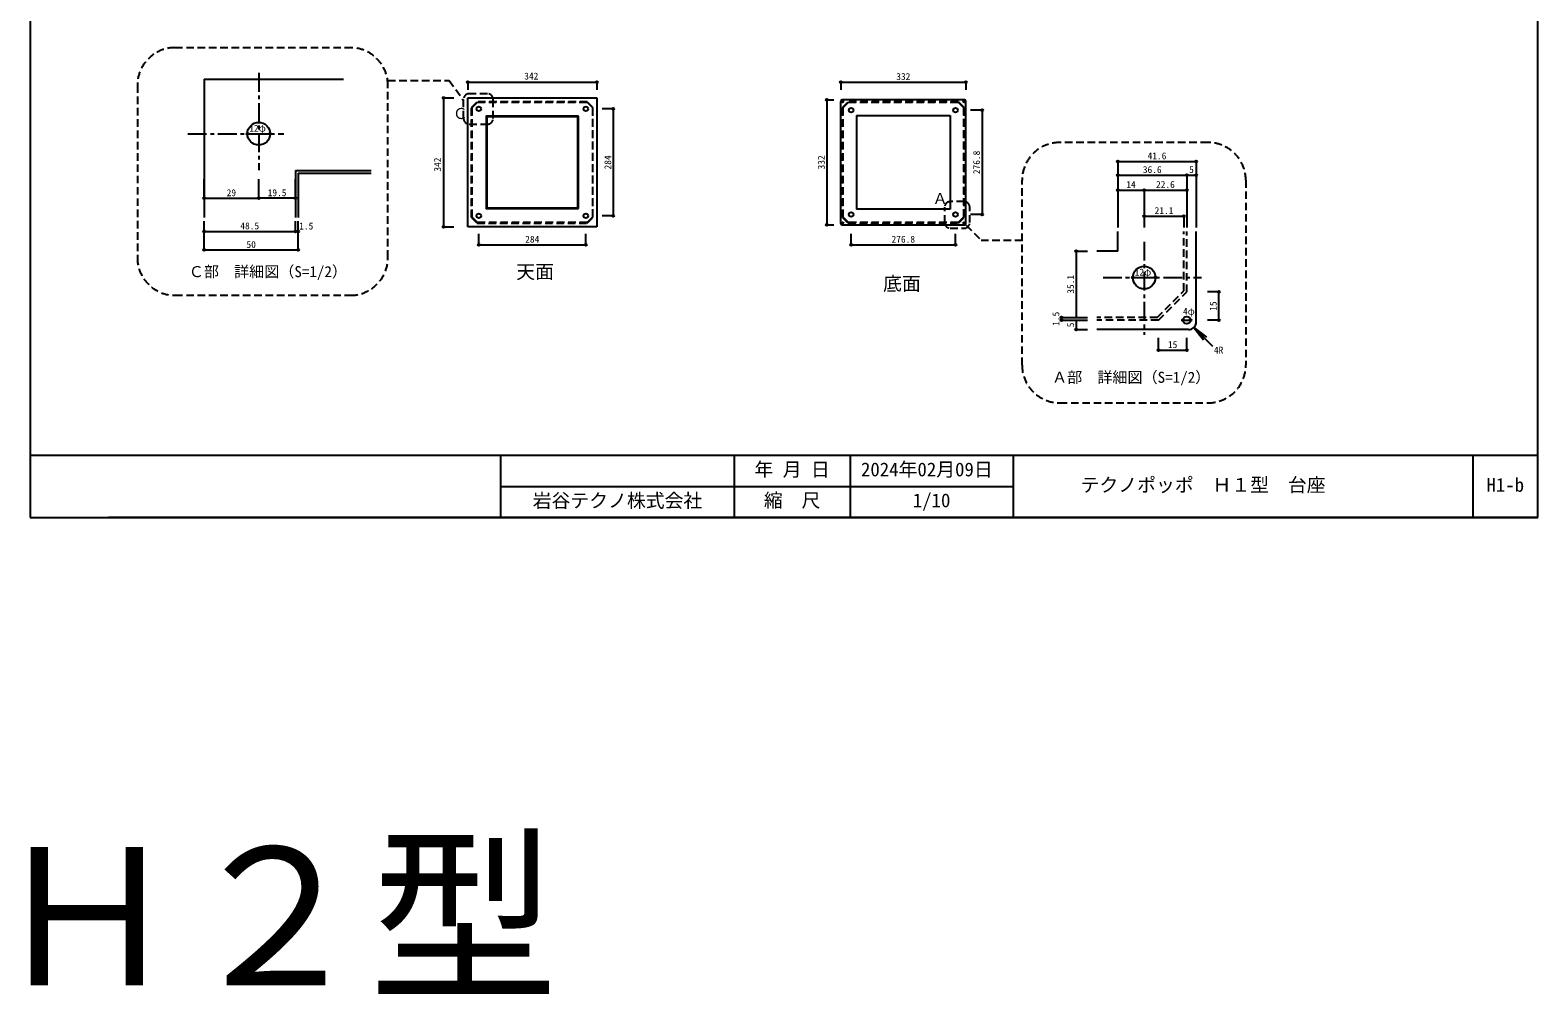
# Model space of a CAD drawing. Units: millimetres at full size, sheet at 1:10, with parts at other scales. Extents: x -10475 to 9199, y -10092 to 10143.
# Drawn here: x -10475 to -6475, y 5492 to 8050 of the extents above; entities that cross this region are included whole.
import ezdxf
from ezdxf.enums import TextEntityAlignment as Align

# ---------------------------------------------------------------- set-up
doc = ezdxf.new("R2010")
doc.units = ezdxf.units.MM
doc.header["$LTSCALE"] = 10
doc.header["$PDMODE"] = 32
doc.header["$PDSIZE"] = 5
doc.linetypes.add('CHAIN1', pattern=[8, 5, -1, 1, -1])
doc.linetypes.add('DASHED2', pattern=[3, 2, -1])
for name, color, linetype in [('0-1_SUS', 7, 'Continuous'), ('0-9_SUS寸法', 3, 'Continuous'), ('0-F_図面枠', 7, 'Continuous'), ('1-1', 6, 'Continuous'), ('E-0_FRP', 4, 'Continuous'), ('E-9_SUS寸法', 3, 'Continuous')]:
    doc.layers.add(name, color=color, linetype=linetype)
doc.styles.add('ＭＳ ゴシック', font='')
doc.styles.get('ＭＳ ゴシック').set_extended_font_data('MS Gothic')

msp = doc.modelspace()

# ---------------------------------------------------------------- linework, layer by layer
at = {"layer": '0-1_SUS'}
for p, q in [((-9313.92, 7527.68), (-9313.92, 7869.68)), ((-8971.92, 7869.68), (-8971.92, 7527.68)), ((-8324.47, 7536.68), (-8324.47, 7860.68)), ((-7992.47, 7536.68), (-7992.47, 7860.68)), ((-9021.92, 7577.68), (-9021.92, 7819.68)), ((-9020.42, 7576.18), (-9020.42, 7821.18)), ((-8282.87, 7823.08), (-8282.87, 7574.28)), ((-8282.87, 7823.08), (-8034.07, 7823.08)), ((-8034.07, 7823.08), (-8034.07, 7574.28)), ((-9247.77, 7577.68), (-9021.92, 7577.68)), ((-9247.77, 7576.18), (-9020.42, 7576.18)), ((-8034.07, 7574.28), (-8282.87, 7574.28)), ((-8320.47, 7532.68), (-7996.47, 7532.68))]:
    msp.add_line(p, q, dxfattribs=at)
at = {"layer": '0-1_SUS', "linetype": 'DASHED2'}
for p, q in [((-9302.42, 7844.06), (-9288.3, 7858.18)), ((-9302.42, 7553.3), (-9302.42, 7844.06)), ((-8996.92, 7859.68), (-9288.92, 7859.68)), ((-9288.3, 7858.18), (-8997.54, 7858.18)), ((-8997.54, 7858.18), (-8983.42, 7844.06)), ((-8996.92, 7859.68), (-8981.92, 7844.68)), ((-8983.42, 7844.06), (-8983.42, 7553.3)), ((-8981.92, 7552.68), (-8981.92, 7844.68)), ((-8319.47, 7844.68), (-8304.47, 7859.68)), ((-8319.47, 7552.68), (-8319.47, 7844.68)), ((-8317.97, 7844.06), (-8303.85, 7858.18)), ((-8317.97, 7553.3), (-8317.97, 7844.06)), ((-8012.47, 7859.68), (-8304.47, 7859.68)), ((-8012.47, 7859.68), (-7997.47, 7844.68)), ((-7997.47, 7552.68), (-7997.47, 7844.68)), ((-9303.92, 7552.68), (-9288.92, 7537.68)), ((-9288.3, 7539.18), (-9302.42, 7553.3)), ((-8997.54, 7539.18), (-9288.3, 7539.18)), ((-8983.42, 7553.3), (-8997.54, 7539.18)), ((-8319.47, 7552.68), (-8304.47, 7537.68)), ((-8303.85, 7539.18), (-8317.97, 7553.3)), ((-8304.47, 7537.68), (-8012.47, 7537.68)), ((-8012.47, 7537.68), (-7997.47, 7552.68))]:
    msp.add_line(p, q, dxfattribs=at)
at = {"layer": '0-1_SUS', "color": 3}
for p, q in [((-8927.93, 7840.68), (-8957.43, 7840.68)), ((-8361.41, 7864.68), (-8342.59, 7864.68)), ((-7949.51, 7837.08), (-7980.57, 7837.08)), ((-7949.51, 7560.28), (-7980.57, 7560.28)), ((-8927.93, 7556.68), (-8957.43, 7556.68)), ((-8361.41, 7532.68), (-8342.59, 7532.68)), ((-9284.92, 7480.07), (-9284.92, 7509.18)), ((-9000.92, 7480.07), (-9000.92, 7509.18)), ((-8296.87, 7480.07), (-8296.87, 7509.18)), ((-8020.07, 7480.07), (-8020.07, 7509.18))]:
    msp.add_line(p, q, dxfattribs=at)
at = {"layer": '0-1_SUS', "color": 4}
for p, q in [((-8927.93, 7840.68), (-8927.93, 7556.68)), ((-8361.41, 7864.68), (-8361.41, 7532.68)), ((-7949.51, 7837.08), (-7949.51, 7560.28)), ((-9284.92, 7480.07), (-9000.92, 7480.07)), ((-8296.87, 7480.07), (-8020.07, 7480.07))]:
    msp.add_line(p, q, dxfattribs=at)
at = {"layer": '0-1_SUS'}
for points in [[(-9313.92, 7869.68), (-9251.02, 7869.68), (-8971.92, 7869.68)], [(-7996.47, 7864.68), (-8310.59, 7864.68), (-8320.47, 7864.68)], [(-9020.42, 7821.18), (-9251.67, 7821.18), (-9265.42, 7821.18), (-9265.42, 7576.18), (-9247.77, 7576.18)], [(-9021.92, 7819.68), (-9251.67, 7819.68), (-9263.92, 7819.68), (-9263.92, 7577.68), (-9247.77, 7577.68)], [(-8971.92, 7527.68), (-9247.44, 7527.68), (-9313.92, 7527.68)]]:
    msp.add_lwpolyline(points, dxfattribs=at)
at = {"layer": '0-1_SUS', "linetype": 'DASHED2'}
for points in [[(-9303.92, 7552.68), (-9303.92, 7844.68), (-9288.92, 7859.68)], [(-8303.85, 7858.18), (-8013.09, 7858.18), (-7998.97, 7844.06), (-7998.97, 7553.3), (-8013.09, 7539.18), (-8303.85, 7539.18)], [(-9288.92, 7537.68), (-8996.92, 7537.68), (-8981.92, 7552.68)]]:
    msp.add_lwpolyline(points, dxfattribs=at)
at = {"layer": '0-1_SUS'}
for centre, radius in [((-9284.92, 7840.68), 6), ((-9000.92, 7840.68), 6), ((-8319.47, 7859.68), 2), ((-8296.87, 7837.08), 6), ((-8020.07, 7837.08), 6), ((-7997.47, 7859.68), 2), ((-9284.92, 7556.68), 6), ((-9000.92, 7556.68), 6), ((-8296.87, 7560.28), 6), ((-8020.07, 7560.28), 6), ((-8319.47, 7537.68), 2), ((-7997.47, 7537.68), 2)]:
    msp.add_circle(centre, radius, dxfattribs=at)
for centre, start, end in [((-8320.47, 7860.68), 90, 180), ((-7996.47, 7860.68), 0, 90), ((-8320.47, 7536.68), 180, 270), ((-7996.47, 7536.68), 270, 0)]:
    msp.add_arc(centre, 4, start, end, dxfattribs=at)
at = {"layer": '0-1_SUS', "color": 6}
for p in [(-8927.93, 7840.68), (-8361.41, 7864.68), (-7949.51, 7837.08), (-7949.51, 7560.28), (-8927.93, 7556.68), (-8361.41, 7532.68), (-9284.92, 7480.07), (-9000.92, 7480.07), (-8296.87, 7480.07), (-8020.07, 7480.07)]:
    msp.add_point(p, dxfattribs=at)
at = {"layer": '0-9_SUS寸法'}
for p, q in [((-9313.92, 7911.95), (-9313.92, 7891.48)), ((-8971.92, 7911.95), (-8971.92, 7891.48)), ((-8324.47, 7911.95), (-8324.47, 7891.48)), ((-7992.47, 7911.95), (-7992.47, 7891.48)), ((-9378.13, 7869.68), (-9351.15, 7869.68)), ((-9378.13, 7527.68), (-9351.15, 7527.68))]:
    msp.add_line(p, q, dxfattribs=at)
at = {"layer": '0-9_SUS寸法', "color": 4}
for p, q in [((-9313.92, 7911.95), (-8971.92, 7911.95)), ((-8324.47, 7911.95), (-7992.47, 7911.95)), ((-9378.13, 7869.68), (-9378.13, 7527.68))]:
    msp.add_line(p, q, dxfattribs=at)
at = {"layer": '0-9_SUS寸法', "color": 6}
for p in [(-9313.92, 7911.95), (-8971.92, 7911.95), (-8324.47, 7911.95), (-7992.47, 7911.95), (-9378.13, 7869.68), (-9378.13, 7527.68)]:
    msp.add_point(p, dxfattribs=at)
at = {"layer": '0-F_図面枠'}
for p, q in [((-10475.1, 9516.12), (-10475.1, 6756.12)), ((-6475.1, 6756.12), (-6475.1, 9516.12)), ((-6475.1, 6920.46), (-10475.1, 6920.46)), ((-9226.87, 6920.46), (-9226.87, 6756.12)), ((-8607.38, 6920.46), (-8607.38, 6756.12)), ((-8299.59, 6920.46), (-8299.59, 6756.12)), ((-7867.16, 6920.46), (-7867.16, 6756.12)), ((-6647.64, 6920.46), (-6647.64, 6756.12)), ((-9226.87, 6838.29), (-8607.38, 6838.29)), ((-8607.38, 6838.29), (-7867.16, 6838.29)), ((-10475.1, 6756.12), (-6475.1, 6756.12)), ((-6475.1, 6756.12), (-10267.52, 6756.12))]:
    msp.add_line(p, q, dxfattribs=at)
at = {"layer": 'E-0_FRP'}
for p, q in [((-7589.56, 7625.31), (-7519.56, 7625.31)), ((-7519.56, 7556.08), (-7414.06, 7556.08))]:
    msp.add_line(p, q, dxfattribs=at)
at = {"layer": 'E-9_SUS寸法', "color": 2, "linetype": 'DASHED2'}
for p, q in [((-10090.7, 8003.2), (-9625.8, 8003.2)), ((-10190.7, 7903.2), (-10190.7, 7445.81)), ((-9525.8, 7916.32), (-9363.8, 7916.32)), ((-9525.8, 7445.81), (-9525.8, 7903.2)), ((-9363.8, 7916.32), (-9325.22, 7863.13)), ((-9261.79, 7881.07), (-9310.22, 7881.07)), ((-9325.22, 7815.19), (-9325.22, 7866.07)), ((-9246.79, 7815.19), (-9246.79, 7866.07)), ((-9310.22, 7800.19), (-9261.79, 7800.19)), ((-7349.96, 7751.51), (-7743.48, 7751.51)), ((-7843.48, 7160.32), (-7843.48, 7651.51)), ((-7249.96, 7651.51), (-7249.96, 7160.32)), ((-8048.84, 7538.97), (-8048.84, 7579.58)), ((-7997.22, 7594.58), (-8033.84, 7594.58)), ((-7982.22, 7538.97), (-7982.22, 7579.58)), ((-8033.84, 7523.97), (-7997.22, 7523.97)), ((-7992.04, 7532.25), (-7952.43, 7492.64)), ((-7952.43, 7492.64), (-7843.48, 7492.64)), ((-10090.7, 7345.81), (-9625.8, 7345.81)), ((-7743.48, 7060.32), (-7349.96, 7060.32))]:
    msp.add_line(p, q, dxfattribs=at)
at = {"layer": 'E-9_SUS寸法', "linetype": 'CHAIN1'}
for p, q in [((-9868.72, 7936.19), (-9868.72, 7677.81)), ((-10056.98, 7774.86), (-9802.03, 7774.86)), ((-7519.56, 7488.18), (-7519.56, 7240.72)), ((-7628.65, 7392.79), (-7367.3, 7392.79))]:
    msp.add_line(p, q, dxfattribs=at)
at = {"layer": 'E-9_SUS寸法', "color": 7}
for p, q in [((-10013.72, 7919.86), (-10013.72, 7552.77)), ((-10013.72, 7919.86), (-9644.11, 7919.86)), ((-9771.22, 7677.36), (-9570.17, 7677.36)), ((-9771.22, 7677.36), (-9771.22, 7552.77)), ((-9763.72, 7669.86), (-9570.17, 7669.86)), ((-9763.72, 7669.86), (-9763.72, 7552.77)), ((-7589.56, 7462.79), (-7589.56, 7514.98)), ((-7381.56, 7274.79), (-7381.56, 7514.98)), ((-7589.56, 7462.79), (-7645.29, 7462.79)), ((-7401.56, 7254.79), (-7645.29, 7254.79)), ((-7387.42, 7260.65), (-7361.82, 7227.27)), ((-7387.42, 7260.65), (-7354.03, 7235.05)), ((-7387.42, 7260.65), (-7338.05, 7211.28))]:
    msp.add_line(p, q, dxfattribs=at)
at = {"layer": 'E-9_SUS寸法', "color": 4}
for p, q in [((-9898.72, 7774.86), (-9838.72, 7774.86)), ((-7589.56, 7701.26), (-7381.56, 7701.26)), ((-7589.56, 7664.86), (-7406.56, 7664.86)), ((-7406.56, 7664.86), (-7381.56, 7664.86)), ((-10013.72, 7603.47), (-9868.72, 7603.47)), ((-9771.22, 7603.47), (-9868.72, 7603.47)), ((-7519.56, 7625.31), (-7406.56, 7625.31)), ((-10013.72, 7515.46), (-9771.22, 7515.46)), ((-9771.22, 7515.46), (-9763.72, 7515.46)), ((-10013.72, 7466.15), (-9763.72, 7466.15)), ((-7700.07, 7462.79), (-7700.07, 7287.29)), ((-7549.56, 7392.79), (-7489.56, 7392.79)), ((-7321.67, 7279.79), (-7321.67, 7354.79)), ((-7739.08, 7287.29), (-7739.08, 7279.79)), ((-7700.07, 7279.79), (-7700.07, 7254.79)), ((-7416.56, 7279.79), (-7396.56, 7279.79)), ((-7481.56, 7200.4), (-7406.56, 7200.4))]:
    msp.add_line(p, q, dxfattribs=at)
at = {"layer": 'E-9_SUS寸法'}
for p, q in [((-7589.56, 7701.26), (-7589.56, 7525.57)), ((-7381.56, 7701.26), (-7381.56, 7525.57)), ((-10013.72, 7603.47), (-10013.72, 7654.22)), ((-9868.72, 7603.47), (-9868.72, 7654.22)), ((-9771.22, 7603.47), (-9771.22, 7654.22)), ((-7589.56, 7664.86), (-7589.56, 7525.57)), ((-7406.56, 7664.86), (-7406.56, 7525.57)), ((-7519.56, 7625.31), (-7519.56, 7525.57)), ((-7406.56, 7625.31), (-7406.56, 7525.57)), ((-7406.56, 7591.35), (-7406.56, 7525.57)), ((-10013.72, 7515.46), (-10013.72, 7543.01)), ((-10013.72, 7466.15), (-10013.72, 7543.01)), ((-9771.22, 7515.46), (-9771.22, 7543.01)), ((-9763.72, 7515.46), (-9763.72, 7543.01)), ((-9763.72, 7466.15), (-9763.72, 7543.01)), ((-7589.56, 7556.08), (-7589.56, 7525.57)), ((-7519.56, 7556.08), (-7519.56, 7525.57)), ((-7414.06, 7556.08), (-7414.06, 7525.57)), ((-7406.56, 7556.08), (-7406.56, 7525.57)), ((-7381.56, 7556.08), (-7381.56, 7525.57)), ((-7700.07, 7462.79), (-7670.22, 7462.79)), ((-7321.67, 7354.79), (-7351.51, 7354.79)), ((-7739.08, 7287.29), (-7670.22, 7287.29)), ((-7739.08, 7279.79), (-7670.22, 7279.79)), ((-7700.07, 7254.79), (-7670.22, 7254.79)), ((-7321.67, 7279.79), (-7351.51, 7279.79)), ((-7481.56, 7200.4), (-7481.56, 7232.9)), ((-7406.56, 7200.4), (-7406.56, 7232.9))]:
    msp.add_line(p, q, dxfattribs=at)
at = {"layer": 'E-9_SUS寸法', "color": 7, "linetype": 'DASHED2'}
for p, q in [((-7414.06, 7357.9), (-7414.06, 7514.98)), ((-7406.56, 7354.79), (-7406.56, 7514.98)), ((-7484.67, 7287.29), (-7414.06, 7357.9)), ((-7481.56, 7279.79), (-7406.56, 7354.79)), ((-7484.67, 7287.29), (-7645.29, 7287.29)), ((-7481.56, 7279.79), (-7645.29, 7279.79))]:
    msp.add_line(p, q, dxfattribs=at)
at = {"layer": 'E-9_SUS寸法', "color": 7}
for centre, radius in [((-9868.72, 7774.86), 30), ((-7519.56, 7392.79), 30), ((-7406.56, 7279.79), 10)]:
    msp.add_circle(centre, radius, dxfattribs=at)
at = {"layer": 'E-9_SUS寸法', "color": 2, "linetype": 'DASHED2'}
for centre, radius, start, end in [((-10090.7, 7903.2), 100, 90, 180), ((-9625.8, 7903.2), 100, 0, 90), ((-9310.22, 7866.07), 15, 90, 180), ((-9261.79, 7866.07), 15, 0, 90), ((-9310.22, 7815.19), 15, 180, 270), ((-9261.79, 7815.19), 15, 270, 0), ((-7743.48, 7651.51), 100, 90, 180), ((-7349.96, 7651.51), 100, 0, 90), ((-8033.84, 7579.58), 15, 90, 180), ((-7997.22, 7579.58), 15, 0, 90), ((-8033.84, 7538.97), 15, 180, 270), ((-7997.22, 7538.97), 15, 270, 0), ((-10090.7, 7445.81), 100, 180, 270), ((-9625.8, 7445.81), 100, 270, 0), ((-7743.48, 7160.32), 100, 180, 270), ((-7349.96, 7160.32), 100, 270, 0)]:
    msp.add_arc(centre, radius, start, end, dxfattribs=at)
at = {"layer": 'E-9_SUS寸法', "color": 7}
msp.add_arc((-7401.56, 7274.79), 20, 270, 0, dxfattribs=at)
at = {"layer": 'E-9_SUS寸法', "color": 6}
for p in [(-9898.72, 7774.86), (-9838.72, 7774.86), (-7589.56, 7701.26), (-7381.56, 7701.26), (-7589.56, 7664.86), (-7406.56, 7664.86), (-7381.56, 7664.86), (-10013.72, 7603.47), (-9868.72, 7603.47), (-9771.22, 7603.47), (-7589.56, 7625.31), (-7519.56, 7625.31), (-7406.56, 7625.31), (-7519.56, 7556.08), (-7414.06, 7556.08), (-10013.72, 7515.46), (-9771.22, 7515.46), (-9763.72, 7515.46), (-10013.72, 7466.15), (-9763.72, 7466.15), (-7700.07, 7462.79), (-7549.56, 7392.79), (-7489.56, 7392.79), (-7321.67, 7354.79), (-7739.08, 7287.29), (-7739.08, 7279.79), (-7416.56, 7279.79), (-7396.56, 7279.79), (-7321.67, 7279.79), (-7700.07, 7254.79), (-7481.56, 7200.4), (-7406.56, 7200.4)]:
    msp.add_point(p, dxfattribs=at)

# ---------------------------------------------------------------- texts
at = {"layer": '0-1_SUS', "color": 3, "style": 'ＭＳ ゴシック'}
for s, p in [('276.8', (-7949.51, 7667.43)), ('284', (-8927.93, 7679.93)), ('332', (-8361.41, 7679.93))]:
    msp.add_text(s, height=18.33, rotation=90, dxfattribs=at).set_placement(p, align=Align.BOTTOM_LEFT)
for s, p in [('284', (-9161.67, 7480.07)), ('276.8', (-8189.72, 7480.07))]:
    msp.add_text(s, height=18.33, dxfattribs=at).set_placement(p, align=Align.BOTTOM_LEFT)
at = {"layer": '0-1_SUS', "color": 6, "style": 'ＭＳ ゴシック'}
for s, p in [('天面', (-9185.52, 7379.06)), ('底面', (-8212.16, 7347.66))]:
    msp.add_text(s, height=36.66, dxfattribs=at).set_placement(p, align=Align.BOTTOM_LEFT)
at = {"layer": '0-9_SUS寸法', "style": 'ＭＳ ゴシック'}
for s, p in [('342', (-9164.29, 7913.1)), ('332', (-8177.22, 7911.95))]:
    msp.add_text(s, height=18.33, dxfattribs=at).set_placement(p, align=Align.BOTTOM_LEFT)
msp.add_text('342', height=18.33, rotation=90, dxfattribs=at).set_placement((-9379.83, 7674.17), align=Align.BOTTOM_LEFT)
at = {"layer": '0-F_図面枠', "color": 6, "style": 'ＭＳ ゴシック'}
for s, p in [('年 月 日', (-8553.48, 6854.37)), ('2024年02月09日', (-8270.88, 6854.37)), ('テクノポッポ\u3000Ｈ１型\u3000台座', (-7688.23, 6813.29)), ('H1-b', (-6611.37, 6813.29)), ('岩谷テクノ株式会社', (-9141.93, 6771.65)), ('縮\u3000尺', (-8528.48, 6772.2)), ('1/10', (-8133.38, 6772.2))]:
    msp.add_text(s, height=36.66, dxfattribs=at).set_placement(p, align=Align.BOTTOM_LEFT)
at = {"layer": '1-1', "style": 'ＭＳ ゴシック'}
msp.add_text('Ｈ２型', height=366.6, dxfattribs=at).set_placement((-10575.1, 5404.1), align=Align.BOTTOM_LEFT)
at = {"layer": 'E-9_SUS寸法', "color": 2, "style": 'ＭＳ ゴシック'}
for s, p in [('Ｃ', (-9354.02, 7804.97)), ('Ａ', (-8080.87, 7579.43)), ('Ｃ部\u3000詳細図（S=1/2）', (-10054.19, 7385.25)), ('Ａ部\u3000詳細図（S=1/2）', (-7763.86, 7104.79))]:
    msp.add_text(s, height=29.33, dxfattribs=at).set_placement(p, align=Align.BOTTOM_LEFT)
at = {"layer": 'E-9_SUS寸法', "style": 'ＭＳ ゴシック'}
for s, p in [('12φ', (-9893.72, 7774.86)), ('41.6', (-7510.56, 7701.26)), ('36.6', (-7523.06, 7664.86)), ('5', (-7400.31, 7664.86)), ('14', (-7567.06, 7625.31)), ('22.6', (-7488.06, 7625.31)), ('29', (-9953.72, 7603.47)), ('19.5', (-9844.97, 7603.47)), ('21.1', (-7491.81, 7556.08)), ('48.5', (-9917.47, 7515.46)), ('1.5', (-9761.38, 7515.01)), ('50', (-9901.22, 7466.15)), ('12φ', (-7544.56, 7392.79)), ('4φ', (-7416.58, 7288.64)), ('15', (-7456.56, 7200.4)), ('4R', (-7334.53, 7185.67))]:
    msp.add_text(s, height=18.33, dxfattribs=at).set_placement(p, align=Align.BOTTOM_LEFT)
for s, p in [('35.1', (-7700.07, 7350.04)), ('15', (-7321.67, 7304.79)), ('1.5', (-7739.08, 7264.79)), ('5', (-7700.07, 7261.04))]:
    msp.add_text(s, height=18.33, rotation=90, dxfattribs=at).set_placement(p, align=Align.BOTTOM_LEFT)

doc.saveas('drawing.dxf')
